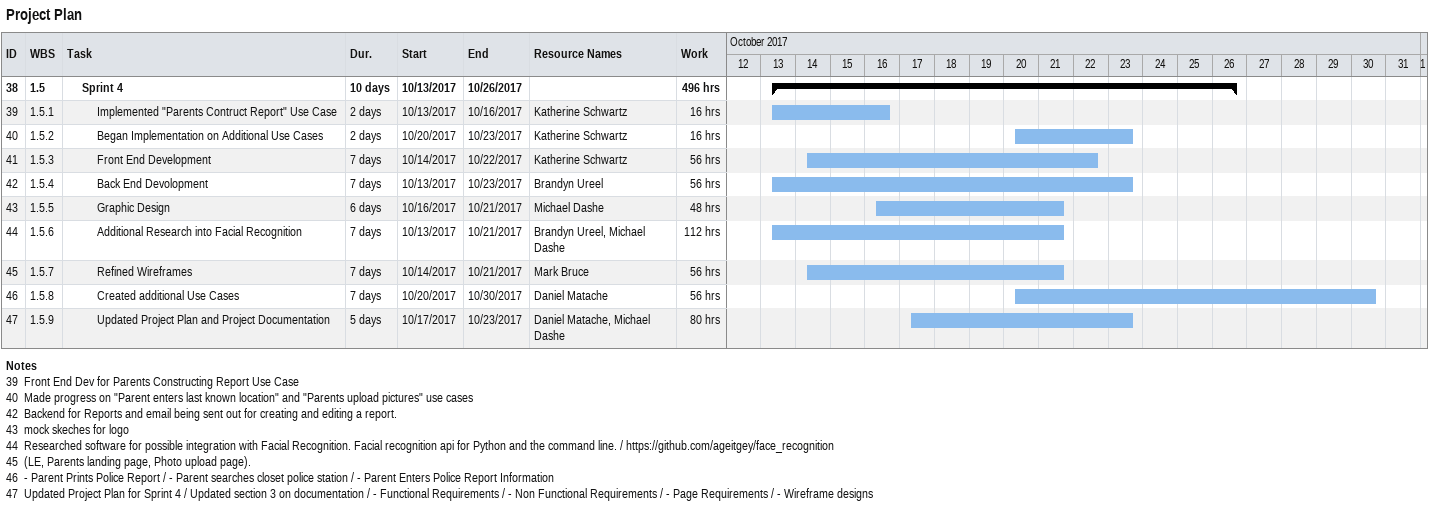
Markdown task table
Project Plan

| ID | WBS | Task | Duration | Start | Finish | Resources | Work (h) |
|---|---|---|---|---|---|---|---|
| 38 | 1.5 | **Sprint 4** | 10d | 2017-10-13 | 2017-10-26 |  | 496 |
| 39 | 1.5.1 | Implemented "Parents Contruct Report" Use Case | 2d | 2017-10-13 | 2017-10-16 | Katherine Schwartz | 16 |
| 40 | 1.5.2 | Began Implementation on Additional Use Cases | 2d | 2017-10-20 | 2017-10-23 | Katherine Schwartz | 16 |
| 41 | 1.5.3 | Front End Development | 7d | 2017-10-14 | 2017-10-22 | Katherine Schwartz | 56 |
| 42 | 1.5.4 | Back End Devolopment | 7d | 2017-10-13 | 2017-10-23 | Brandyn Ureel | 56 |
| 43 | 1.5.5 | Graphic Design | 6d | 2017-10-16 | 2017-10-21 | Michael Dashe | 48 |
| 44 | 1.5.6 | Additional Research into Facial Recognition | 7d | 2017-10-13 | 2017-10-21 | Brandyn Ureel, Michael Dashe | 112 |
| 45 | 1.5.7 | Refined Wireframes | 7d | 2017-10-14 | 2017-10-21 | Mark Bruce | 56 |
| 46 | 1.5.8 | Created additional Use Cases | 7d | 2017-10-20 | 2017-10-30 | Daniel Matache | 56 |
| 47 | 1.5.9 | Updated Project Plan and Project Documentation | 5d | 2017-10-17 | 2017-10-23 | Daniel Matache, Michael Dashe | 80 |

Notes
- 39: Front End Dev for Parents Constructing Report Use Case
- 40: Made progress on "Parent enters last known location" and "Parents upload pictures" use cases
- 42: Backend for Reports and email being sent out for creating and editing a report.
- 43: mock skeches for logo
- 44: Researched software for possible integration with Facial Recognition. Facial recognition api for Python and the command line. / https://github.com/ageitgey/face_recognition
- 45: (LE, Parents landing page, Photo upload page).
- 46: - Parent Prints Police Report / - Parent searches closet police station / - Parent Enters Police Report Information
- 47: Updated Project Plan for Sprint 4 / Updated section 3 on documentation / - Functional Requirements / - Non Functional Requirements / - Page Requirements / - Wireframe designs
